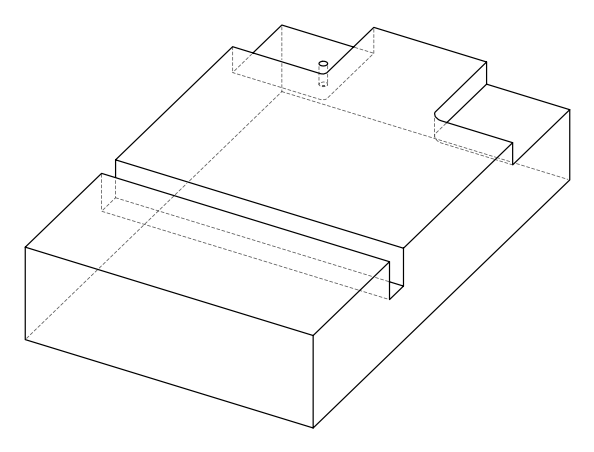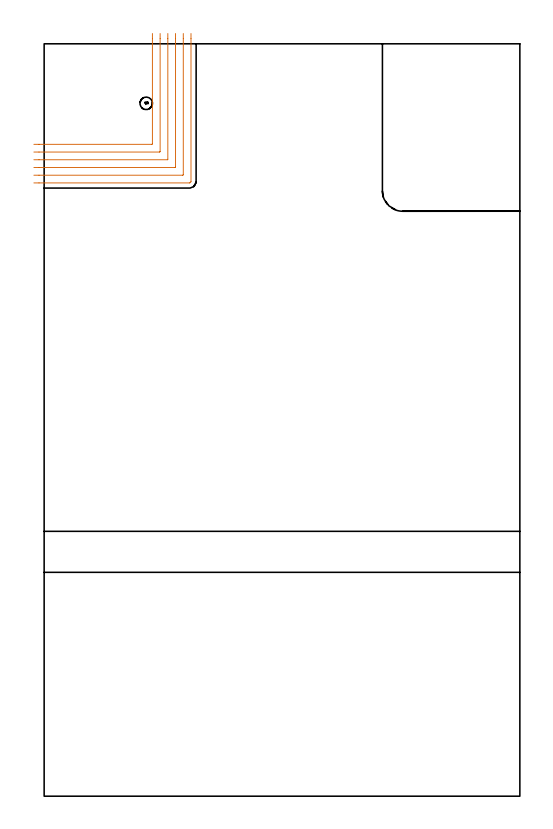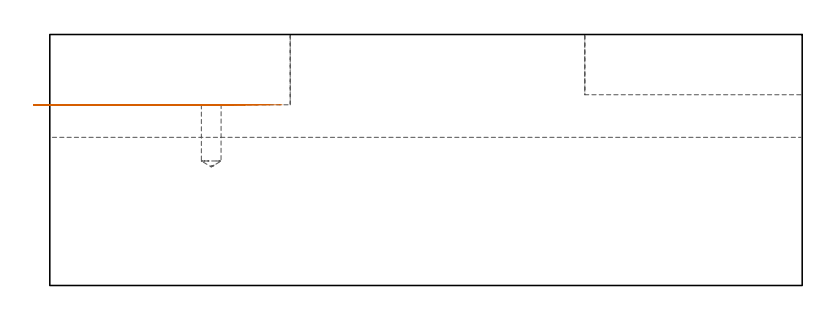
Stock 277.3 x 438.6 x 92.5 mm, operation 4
(PLAN: 5 operations, 4 tool changes, 92.7 min)
(1 SPOT_DRILL | STEP1POCKET | NXT0321_9005460120000 | 0.03 min | 2797 mm3)
(2 DRILL_BLIND_HOLE_INTO_CENTER | STEP1POCKET | UGT0301_193 | 0.11 min | 910 mm3)
(3 MILL_CORNER_NOTCH_RECTANGULAR | CORNER_NOTCH_RECTANGULAR | UGT0201_094 | Follow Part, ap 5, ae 75% | 7.21 min | 172912 mm3)
(4 MILL_CORNER_NOTCH_RECTANGULAR_1 | CORNER_NOTCH_RECTANGULAR_1 | NXT0201_008 | Follow Part, ap 1.5, ae 75% | 74.91 min | 190063 mm3)
(5 MILL_RECTANGULAR_SLOT | SLOT_RECTANGULAR | UGT0201_094 | Follow Part, ap 5, ae 75% | 10.44 min | 251169 mm3)
(TOOL NXT0321_9005460120000 | NC Spot Drill, 142deg, 12mm, Carbide, Uncoated | D12 PA142 FL30 Z2)
(TOOL UGT0301_193 | Twist Drill 7.3 mm | D7.3 PA118 FL66 Z2)
(TOOL UGT0201_094 | End mill 20 mm | D20 FL38 Z4)
(TOOL NXT0201_008 | ENDMILL 6mm [2P460-0600-NA 1630] | D6 FL26 Z6)
(OP 4 MILL_CORNER_NOTCH_RECTANGULAR_1, part 2 of 2)
G0 Z102.5
X-6. Y380.
Z66.6
G1 X-3.
X62.803 F500.
G3 X63.1 Y380.297 R0.3
G1 Y441.6
Y444.6 F250.
G0 Z102.5
X-6. Y375.5
Z66.6
G1 X-3.
X67.303 F500.
G3 X67.6 Y375.797 R0.3
G1 Y441.6
Y444.6 F250.
G0 Z102.5
X-6. Y371.
Z66.6
G1 X-3.
X71.803 F500.
G3 X72.1 Y371.297 R0.3
G1 Y441.6
Y444.6 F250.
G0 Z102.5
X-6. Y366.5
Z66.6
G1 X-3.
X76.303 F500.
G3 X76.6 Y366.797 R0.3
G1 Y441.6
Y444.6 F250.
G0 Z102.5
X-6. Y362.
Z66.6
G1 X-3.
X80.803 F500.
G3 X81.1 Y362.297 R0.3
G1 Y441.6
Y444.6 F250.
G0 Z102.5
X-6. Y357.5
Z66.6
G1 X-3.
X84.7 F500.
G3 X85.6 Y358.4 R0.9
G1 Y441.6
Y444.6 F250.
G0 Z102.5
M5
M2
